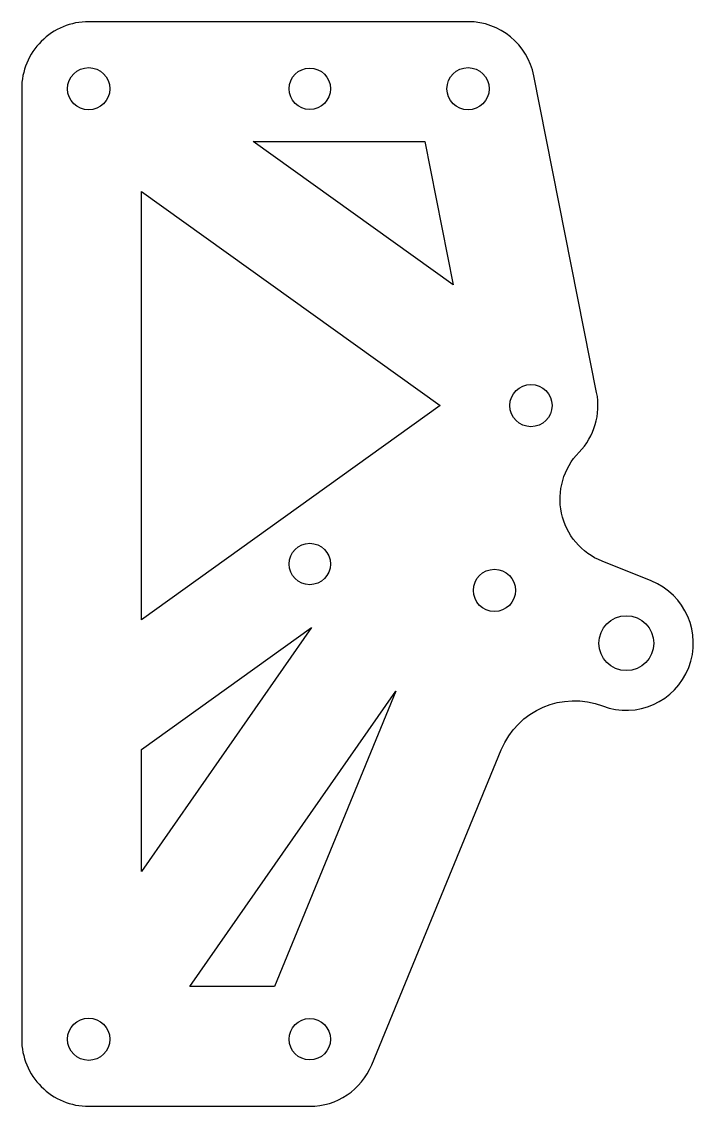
# Model space of a CAD drawing. Header units: inches. Extents: x -1.37 to 1.82, y -3.32 to 1.82.
import ezdxf

# ---------------------------------------------------------------- set-up
doc = ezdxf.new("R2010")
doc.units = ezdxf.units.IN
doc.header["$MEASUREMENT"] = 0

msp = doc.modelspace()

# ---------------------------------------------------------------- linework, layer by layer
msp.add_lwpolyline([(-1.048, 1.8175, 0.414214), (-1.3655, 1.5), (-1.3655, -3, 0.414214), (-1.048, -3.3175), (0, -3.3175, 0.303918), (0.2936, -3.1209), (0.9076, -1.6297, -0.406036), (1.3874, -1.4219, 0.991089), (1.6179, -0.8302), (1.3855, -0.7373, -0.53378), (1.2757, -0.2212, 0.246583), (1.3594, 0.0619), (1.0614, 1.5619, 0.357872), (0.75, 1.8175)], format="xyb", close=True)
for points in [[(0.5448, 1.25), (0.6797, 0.571), (-0.2691, 1.25)], [(-0.798, -1.0137), (-0.798, 1.0137), (0.6184, 0)], [(-0.798, -2.2057), (-0.798, -1.6285), (0.0085, -1.0514)], [(-0.1674, -2.75), (-0.5684, -2.75), (0.408, -1.3525)]]:
    msp.add_lwpolyline(points, close=True)
for centre, radius in [((-1.048, 1.5), 0.1), ((0, 1.5), 0.098), ((0.75, 1.5), 0.1), ((1.048, 0), 0.1), ((0, -0.75), 0.098), ((0.875, -0.875), 0.1), ((1.5, -1.125), 0.13), ((-1.048, -3), 0.1), ((0, -3), 0.098)]:
    msp.add_circle(centre, radius)

doc.saveas('drawing.dxf')
